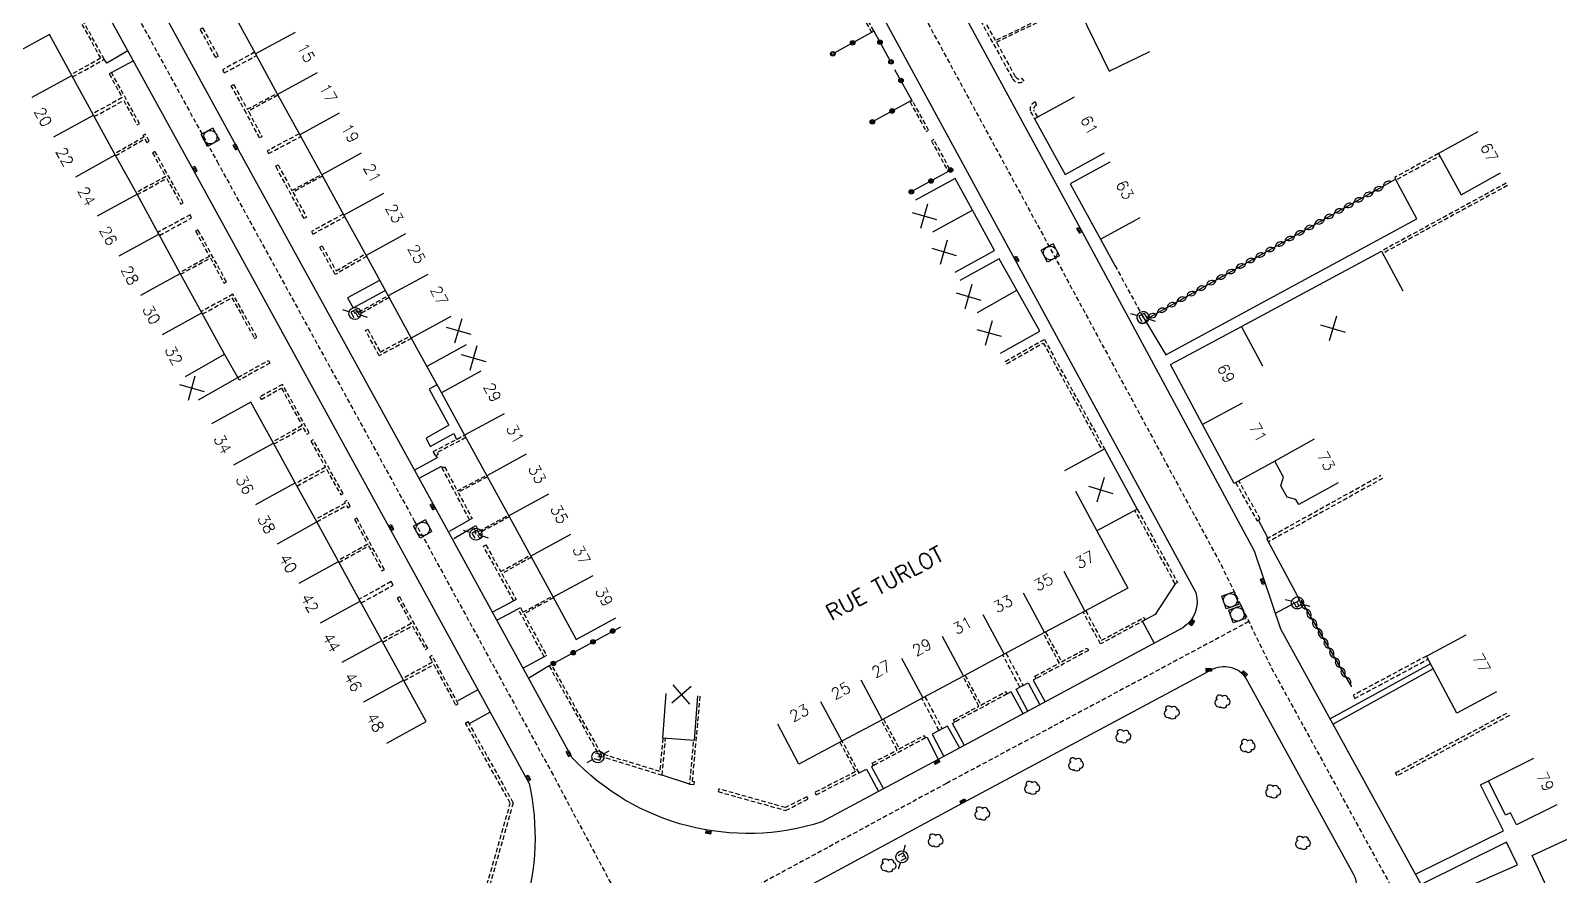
# Model space of a CAD drawing. Header units: millimetres. Extents: x 151000 to 152000, y 127000 to 128000.
# Drawn here: x 151141.9 to 151311.3, y 127438.8 to 127532.5 of the extents above; entities that cross this region are included whole.
import ezdxf
from ezdxf.enums import TextEntityAlignment as Align

# ---------------------------------------------------------------- set-up
doc = ezdxf.new("R2010")
doc.units = ezdxf.units.MM
doc.linetypes.add('DASHED', pattern=[0.75, 0.5, -0.25])
doc.layers.get('0').update_dxf_attribs({"linetype": 'CONTINUOUS'})
for name, color, linetype in [('W0001', 6, 'DASHED'), ('W0008', 7, 'CONTINUOUS'), ('W0100', 7, 'CONTINUOUS'), ('W0112', 1, 'DASHED'), ('W0300', 7, 'CONTINUOUS'), ('W0310', 3, 'CONTINUOUS'), ('W0322', 7, 'CONTINUOUS'), ('W0334', 7, 'CONTINUOUS'), ('W0400', 7, 'CONTINUOUS'), ('W0420', 7, 'CONTINUOUS'), ('W0471', 7, 'CONTINUOUS'), ('W0989', 7, 'CONTINUOUS'), ('W0991', 7, 'CONTINUOUS'), ('W1102', 7, 'CONTINUOUS')]:
    doc.layers.add(name, color=color, linetype=linetype)
doc.styles.get("Standard").update_dxf_attribs({"font": 'romans.shx', "width": 0.85})

# ---------------------------------------------------------------- blocks, each defined once
blk = doc.blocks.new('t991o')
at = {"color": 0, "linetype": 'Continuous'}
for p, q in [((-1, 1), (1, -1)), ((-1, -1), (1, 1))]:
    blk.add_line(p, q, dxfattribs=at)
blk = doc.blocks.new('T400')
for p, q in [((-0.15, 0.3), (0.15, 0.3)), ((-0.15, -0.25), (-0.15, 0.3)), ((-0.15, 0.15), (0.15, 0.15)), ((-0.15, 0), (0.15, 0)), ((0.15, 0.3), (0.15, -0.25)), ((-0.15, -0.15), (0.15, -0.15)), ((-0.15, -0.25), (-0.15, -0.3)), ((-0.15, -0.3), (0.15, -0.3)), ((0.15, -0.3), (0.15, -0.25))]:
    blk.add_line(p, q)
blk = doc.blocks.new('T471')
for p, q in [((-0.333334, 0.333334), (-0.333334, -0.333334)), ((-0.333334, 0.333334), (0.333334, 0.333334)), ((-0.333334, 0), (0, 0)), ((0.500001, 0.500001), (1.000002, 1.000002)), ((-0.500001, -0.500001), (-1.000002, -1.000002)), ((-0.333334, -0.333334), (0.333334, -0.333334))]:
    blk.add_line(p, q)
blk.add_ellipse((0, 0), major_axis=(0.471405, 0.471405), ratio=1, start_param=5.4977871438, end_param=11.780972451)
blk = doc.blocks.new('T300')
for p, q in [((-0.8, 0.51), (-0.86, 0.34)), ((-0.86, 0.34), (-0.86, 0.17)), ((-0.86, 0.17), (-0.74, 0.06)), ((-0.69, 0.63), (-0.8, 0.51)), ((-0.8, -0.06), (-0.74, 0.06)), ((-0.74, 0.06), (-0.69, 0.11)), ((-0.57, 0.69), (-0.69, 0.63)), ((-0.46, 0.69), (-0.57, 0.69)), ((-0.29, 0.63), (-0.46, 0.69)), ((-0.29, 0.63), (-0.17, 0.74)), ((-0.23, 0.57), (-0.29, 0.63)), ((-0.17, 0.74), (-0.06, 0.8)), ((-0.06, 0.8), (0.06, 0.8)), ((0.06, 0.8), (0.23, 0.74)), ((0.23, 0.74), (0.34, 0.63)), ((0.34, 0.63), (0.4, 0.51)), ((0.46, 0.46), (0.34, 0.46)), ((0.4, 0.51), (0.4, 0.46)), ((0.57, 0.4), (0.46, 0.46)), ((0.57, 0.4), (0.69, 0.29)), ((0.69, 0.29), (0.74, 0.17)), ((0.74, 0.06), (0.69, -0.17)), ((0.74, 0.17), (0.74, 0.06)), ((-0.8, -0.17), (-0.8, -0.06)), ((-0.8, -0.23), (-0.8, -0.17)), ((-0.74, -0.34), (-0.8, -0.23)), ((-0.69, -0.4), (-0.74, -0.34)), ((-0.51, -0.46), (-0.69, -0.4)), ((-0.4, -0.46), (-0.51, -0.46)), ((-0.4, -0.46), (-0.34, -0.46)), ((-0.34, -0.46), (-0.34, -0.4)), ((-0.34, -0.51), (-0.34, -0.46)), ((-0.29, -0.63), (-0.34, -0.51)), ((-0.17, -0.74), (-0.29, -0.63)), ((-0.06, -0.8), (-0.17, -0.74)), ((0.06, -0.8), (-0.06, -0.8)), ((0.17, -0.74), (0.06, -0.8)), ((0.23, -0.69), (0.17, -0.74)), ((0.29, -0.46), (0.23, -0.46)), ((0.29, -0.63), (0.23, -0.69)), ((0.46, -0.4), (0.29, -0.46)), ((0.34, -0.51), (0.29, -0.63)), ((0.34, -0.51), (0.34, -0.46)), ((0.57, -0.34), (0.46, -0.4)), ((0.63, -0.29), (0.57, -0.34)), ((0.69, -0.17), (0.63, -0.29))]:
    blk.add_line(p, q)
blk = doc.blocks.new('t310o')
at = {"color": 0, "linetype": 'Continuous'}
for centre, start, end in [((-0.5, 0.38), 216.8699, 323.1304), ((0.5, -0.37), 36.8699, 143.1303)]:
    blk.add_arc(centre, 0.625, start, end, dxfattribs=at)
blk = doc.blocks.new('t322o')
at = {"color": 0, "linetype": 'Continuous'}
for radius in [0.25, 0.15]:
    blk.add_circle((0, 0), radius, dxfattribs=at)
blk = doc.blocks.new('T420')
for p, q in [((0.75, 0.75), (-0.75, 0.75)), ((-0.75, 0.75), (-0.75, -0.75)), ((0.75, 0.75), (0.75, -0.75)), ((0.75, -0.75), (-0.75, -0.75))]:
    blk.add_line(p, q)
blk.add_ellipse((0, 0), major_axis=(-0.53, 0.53), ratio=1, start_param=3.926991, end_param=10.210176)

msp = doc.modelspace()

# ---------------------------------------------------------------- linework, layer by layer
at = {"layer": 'W0001', "flags": 128}
msp.add_lwpolyline([(151146.85, 127707.28), (151156.5, 127689.58), (151174.43, 127656.51), (151193.89, 127620.65), (151202.22, 127605.41), (151214.95, 127581.99), (151235.44, 127544.13), (151254.98, 127508.15), (151273.88, 127473.16), (151279.44, 127461.77), (151291.15, 127440.4), (151300.62, 127423.1), (151316.66, 127393.82), (151328.77, 127371.66), (151340.49, 127350.33), (151354.56, 127324.55), (151355.07, 127323.65), (151362.45, 127310.13), (151379.03, 127279.95), (151395.09, 127250.56), (151404.3, 127233.76), (151420.53, 127204.03), (151432.69, 127181.89), (151448.22, 127153.48), (151471.44, 127111.33, -0.312028), (151470.5, 127102.12), (151454.72, 127090.03, -0.012305), (151451.55, 127087.7), (151445.72, 127083.73), (151435.12, 127076.64), (151407.27, 127058.24), (151388.21, 127045.67), (151365.47, 127030.62, 0.413856), (151363.36, 127021.31), (151365.8, 127016.86, -0.470795), (151364.51, 127013.3), (151363.54, 127012.79, 0.568033), (151363.4, 127006.09), (151373.18, 127000)], format="xyb", dxfattribs=at)
at = {"layer": 'W0001'}
msp.add_lwpolyline([(151120.35, 127603.38, 0.092447), (151127.66, 127581.35), (151138.19, 127562.28), (151150.53, 127539.82), (151162.54, 127517.94), (151184.43, 127478.04), (151199.58, 127450.31), (151209.91, 127430.97), (151224.25, 127405.5), (151246.15, 127365.66), (151263.39, 127334.26), (151267.62, 127319.97), (151293.65, 127272.74)], format="xyb", dxfattribs=at)
msp.add_lwpolyline([(151276.92, 127466.94), (151243.39, 127449), (151217.14, 127434.83), (151191.06, 127420.9), (151162.59, 127405.54), (151142.15, 127394.55), (151119.7, 127382.38), (151079.6, 127360.64)], dxfattribs=at)
at = {"layer": 'W0008'}
for points in [[(151271.05, 127470.15, -0.335385), (151269.61, 127466.26), (151241.94, 127451.35), (151229.58, 127444.74, -0.289059), (151201.9, 127451.85), (151186.94, 127479.2), (151164.92, 127519.24), (151152.78, 127541.46), (151140.57, 127563.5), (151130.61, 127581.64, -0.263375), (151130.46, 127592.14, -0.116282), (151137.68, 127602.32, -0.184656), (151140.88, 127603.69), (151164.31, 127607.33), (151189.74, 127611.26, -0.303181), (151196.01, 127608.43), (151211.7, 127579.48), (151231.95, 127542.11), (151251.41, 127506.25)], [(151288.51, 127438.95), (151276.82, 127460.32, 0.404065), (151272.93, 127461.66), (151244.7, 127446.56), (151218.42, 127432.38, 0.4051), (151216.18, 127425.96), (151226.71, 127406.85, 0.393315), (151232.86, 127405.14), (151262.12, 127420.91), (151287.1, 127434.51, 0.432505)]]:
    msp.add_lwpolyline(points, format="xyb", close=True, dxfattribs=at)
for points in [[(151000, 127581.91), (151020.18, 127585.06), (151062.76, 127591.66), (151097.26, 127596.88, -0.262057), (151125.32, 127579.85), (151135.76, 127560.95), (151148.1, 127538.48), (151160.11, 127516.61), (151182, 127476.71), (151197.15, 127448.98)], [(151197.15, 127448.98, -0.257937), (151189.42, 127423.16), (151161.27, 127407.98), (151140.83, 127396.99), (151117.35, 127384.27), (151084.87, 127366.79, -0.152564), (151080.88, 127366.02, -0.220786), (151079.2, 127367.42), (151075.34, 127374.62), (151056.01, 127410.69), (151038.9, 127442.56), (151012.15, 127492.32), (151004.2, 127507.15), (151000, 127514.99)]]:
    msp.add_lwpolyline(points, format="xyb", dxfattribs=at)
msp.add_lwpolyline([(151319.29, 127395.26), (151303.26, 127424.55), (151297.46, 127435.17), (151280.48, 127466.12), (151277.56, 127474.76), (151258.5, 127510.05), (151238.96, 127546.04)], dxfattribs=at)
at = {"layer": 'W0100'}
for points in [[(151167.14, 127539.64), (151162.76, 127537.23), (151164.24, 127534.54), (151166.81, 127529.86), (151169.24, 127525.38), (151171.7, 127520.89), (151174.15, 127516.47), (151176.59, 127512.01), (151179.06, 127507.52), (151181.5, 127503.04), (151184.06, 127498.35), (151185.78, 127495.21), (151187.4, 127492.29), (151189.98, 127487.59), (151192.44, 127483.1), (151194.87, 127478.67), (151197.31, 127474.21), (151199.79, 127469.64), (151202.35, 127464.97), (151206.74, 127467.37)], [(151262.65, 127536.89), (151258.16, 127534.7), (151261.45, 127527.94), (151265.95, 127530.13)], [(151160.47, 127491.54), (151164.83, 127494), (151163.37, 127496.58), (151160.85, 127501.17), (151158.45, 127505.54), (151156.08, 127509.89), (151153.67, 127514.31), (151151.24, 127518.69), (151148.84, 127523.07), (151146.43, 127527.48), (151143.95, 127532.02), (151139.56, 127529.62)], [(151257.55, 127525.06), (151253.17, 127522.66), (151256.54, 127516.52), (151260.92, 127518.92)], [(151302.31, 127521.24), (151297.93, 127518.83), (151300.45, 127514.26), (151304.83, 127516.67)], [(151261.5, 127517.87), (151257.12, 127515.46), (151260.49, 127509.32), (151264.87, 127511.73)], [(151244.35, 127505.67), (151248.74, 127508.07), (151246.29, 127512.56), (151244.35, 127516.07), (151239.97, 127513.65)], [(151249.39, 127496.69), (151253.74, 127499.14), (151251.18, 127503.68), (151249.25, 127507.17), (151244.87, 127504.75)], [(151286.83, 127482.34), (151282.46, 127479.91), (151282.14, 127480.49), (151281.18, 127480.75), (151280.48, 127481.99), (151280.77, 127482.95), (151279.79, 127484.72), (151275.28, 127482.24), (151271.77, 127488.79), (151268.22, 127495.43), (151276.09, 127499.64), (151291.62, 127508.01), (151293.99, 127503.61)], [(151181.34, 127453.46), (151185.73, 127455.86), (151183.21, 127460.46), (151180.81, 127464.84), (151178.41, 127469.22), (151176, 127473.6), (151173.6, 127477.99), (151171.21, 127482.32), (151168.79, 127486.72), (151166.29, 127491.28), (151161.91, 127488.88)], [(151256.52, 127483.7), (151260.91, 127486.09), (151264.55, 127479.41), (151260.06, 127476.99), (151263.51, 127470.65), (151258.74, 127468.11), (151254.27, 127465.72), (151249.78, 127463.32), (151245.29, 127460.91), (151240.79, 127458.5), (151236.28, 127456.07), (151231.8, 127453.68), (151227.04, 127451.14), (151224.69, 127455.56)], [(151304.39, 127459.17), (151299.99, 127456.81), (151296.61, 127463.12), (151301.02, 127465.48)], [(151215.78, 127458.73), (151215.41, 127453.75), (151211.94, 127454.01), (151212.31, 127458.99)], [(151311.07, 127446.64), (151306.58, 127444.43), (151305.93, 127445.76), (151305.36, 127445.48), (151303.48, 127449.3), (151308.53, 127451.79)], [(151315.38, 127437.71), (151310.85, 127435.59), (151308.33, 127441), (151312.86, 127443.12)]]:
    msp.add_lwpolyline(points, dxfattribs=at)
at = {"layer": 'W0112'}
for points in [[(151262.19, 127537.84), (151248.85, 127531.34), (151247.52, 127533.75), (151247.17, 127533.56), (151250.71, 127527.15, 0.447367), (151252, 127526.86), (151251.77, 127527.18, -0.447367), (151251.06, 127527.34), (151248.95, 127531.17), (151262.28, 127537.67)], [(151253.52, 127522.85), (151253.08, 127523.62, -0.400546), (151253.38, 127524.17), (151253.26, 127524.55, 0.42096), (151252.71, 127523.46), (151253.17, 127522.66)]]:
    msp.add_lwpolyline(points, format="xyb", dxfattribs=at)
for points in [[(151235.33, 127532.44), (151233.31, 127536.09), (151233.04, 127535.95), (151235.07, 127532.29)], [(151162.39, 127529.48), (151160.67, 127532.61), (151160.93, 127532.75), (151162.66, 127529.63)], [(151239.36, 127524.54), (151241.16, 127521.28), (151241.42, 127521.43), (151239.63, 127524.68)], [(151243.76, 127517.09), (151241.99, 127520.39), (151241.73, 127520.25), (151243.5, 127516.95)], [(151164.83, 127494), (151168.24, 127495.9), (151168.4, 127495.6), (151164.98, 127493.69)], [(151190.34, 127455.85), (151195.36, 127446.85), (151192.35, 127436.25), (151189.36, 127426.27), (151183.76, 127423.26), (151183.62, 127423.52), (151189.11, 127426.48), (151192.06, 127436.34), (151195.04, 127446.81), (151190.08, 127455.7)], [(151227.91, 127447.53), (151225.54, 127446.33), (151218.16, 127448.39), (151218.08, 127448.1), (151225.57, 127446.01), (151228.05, 127447.27)]]:
    msp.add_lwpolyline(points, close=True, dxfattribs=at)
for points in [[(151146.52, 127527.32), (151150.03, 127529.27), (151147.46, 127533.94), (151147.2, 127533.8), (151149.63, 127529.39), (151146.37, 127527.58)], [(151166.7, 127530.06), (151163.15, 127528.11), (151163.34, 127527.76), (151166.9, 127529.69)], [(151148.92, 127522.92), (151152.19, 127524.71), (151153.68, 127521.99), (151153.94, 127522.14), (151150.84, 127527.8), (151150.58, 127527.66), (151152.02, 127525.02), (151148.75, 127523.23)], [(151169.28, 127525.29), (151166, 127523.54), (151166.04, 127523.46), (151167.51, 127520.69), (151167.25, 127520.55), (151165.77, 127523.32), (151164.1, 127526.33), (151164.36, 127526.48), (151165.89, 127523.73), (151169.18, 127525.48)], [(151151.29, 127518.59), (151154.53, 127520.46), (151154.76, 127520.05), (151155.02, 127520.2), (151154.58, 127520.98), (151154.32, 127520.83), (151154.42, 127520.65), (151151.18, 127518.79)], [(151171.64, 127521.01), (151168.08, 127519.11), (151168.25, 127518.82), (151171.8, 127520.71)], [(151153.69, 127514.27), (151156.95, 127516.07), (151158.51, 127513.23), (151158.78, 127513.38), (151155.65, 127519.05), (151155.38, 127518.91), (151156.84, 127516.28), (151153.58, 127514.48)], [(151174.22, 127516.33), (151170.94, 127514.55), (151172.45, 127511.77), (151172.19, 127511.63), (151169.03, 127517.42), (151169.3, 127517.57), (151170.84, 127514.73), (151174.12, 127516.51)], [(151305.45, 127515.54), (151291.62, 127508.01)], [(151305.59, 127515.28), (151291.76, 127507.75)], [(151156.15, 127509.75), (151159.72, 127511.69), (151159.57, 127512.04), (151155.97, 127510.09)], [(151176.53, 127512.11), (151172.99, 127510.17), (151173.14, 127509.88), (151176.69, 127511.83)], [(151158.5, 127505.45), (151161.79, 127507.25), (151163.31, 127504.46), (151163.58, 127504.61), (151160.42, 127510.37), (151160.15, 127510.23), (151161.69, 127507.43), (151158.4, 127505.63)], [(151179.11, 127507.43), (151175.64, 127505.41), (151173.92, 127508.45), (151174.18, 127508.6), (151175.75, 127505.83), (151178.96, 127507.69)], [(151262.08, 127506.4), (151265.05, 127500.95)], [(151160.92, 127501.04), (151164.18, 127502.83), (151166.69, 127498.33), (151166.95, 127498.48), (151164.3, 127503.23), (151160.78, 127501.3)], [(151181.6, 127502.85), (151178.35, 127501.02), (151178.45, 127500.84), (151178.19, 127500.69), (151177.88, 127501.24), (151178.14, 127501.38), (151178.22, 127501.24), (151181.48, 127503.07)], [(151184.07, 127498.33), (151180.51, 127496.41), (151178.99, 127499.21), (151179.25, 127499.35), (151180.63, 127496.82), (151183.93, 127498.6)], [(151249.9, 127495.78), (151254.25, 127498.23), (151260.91, 127486.09)], [(151250.05, 127495.52), (151254.13, 127497.82), (151260.65, 127485.95)], [(151168.84, 127486.64), (151172.09, 127488.43), (151172.49, 127487.72), (151172.75, 127487.86), (151169.8, 127493.23), (151167.28, 127491.84), (151167.42, 127491.58), (151169.68, 127492.82), (151171.97, 127488.67), (151168.71, 127486.87)], [(151171.4, 127481.97), (151174.69, 127483.79), (151176.24, 127481), (151176.5, 127481.15), (151173.2, 127487.08), (151172.94, 127486.94), (151174.54, 127484.05), (151171.25, 127482.24)], [(151190.11, 127487.34), (151186.92, 127485.67), (151187.04, 127485.46), (151186.78, 127485.31), (151186.5, 127485.79), (151189.96, 127487.6)], [(151192.5, 127482.99), (151189.26, 127481.27), (151190.8, 127478.37), (151190.53, 127478.23), (151187.5, 127483.95), (151187.76, 127484.09), (151189.17, 127481.44), (151192.41, 127483.16)], [(151275.46, 127482.34), (151277.83, 127478.12), (151278.18, 127478.31), (151275.81, 127482.53)], [(151291.74, 127482.81), (151279.08, 127475.78), (151278.9, 127476.13), (151291.55, 127483.16)], [(151173.59, 127478), (151176.89, 127479.82), (151177.03, 127479.57), (151177.29, 127479.72), (151176.94, 127480.37), (151176.67, 127480.23), (151176.75, 127480.08), (151173.45, 127478.26)], [(151176.05, 127473.51), (151179.34, 127475.33), (151180.82, 127472.56), (151181.08, 127472.71), (151178.04, 127478.39), (151177.78, 127478.25), (151179.24, 127475.52), (151175.95, 127473.7)], [(151194.93, 127478.57), (151191.65, 127476.78), (151191.93, 127476.26), (151191.67, 127476.12), (151190.95, 127477.44), (151191.21, 127477.58), (151191.55, 127476.95), (151194.84, 127478.74)], [(151264.55, 127479.41), (151269.01, 127471.28), (151268.75, 127471.14), (151264.29, 127479.27)], [(151197.38, 127474.08), (151194.1, 127472.26), (151195.69, 127469.41), (151195.42, 127469.26), (151192.07, 127475.3), (151192.34, 127475.44), (151193.98, 127472.48), (151197.26, 127474.3)], [(151178.51, 127469.02), (151182.06, 127470.97), (151181.84, 127471.37), (151178.29, 127469.42)], [(151180.9, 127464.67), (151184.19, 127466.48), (151185.64, 127463.84), (151185.9, 127463.98), (151182.78, 127469.68), (151182.52, 127469.53), (151184.06, 127466.72), (151180.77, 127464.92)], [(151199.83, 127469.58), (151196.55, 127467.8), (151199.07, 127463.17), (151198.81, 127463.03), (151195.91, 127468.35), (151196.17, 127468.5), (151196.45, 127467.98), (151199.73, 127469.76)], [(151258.82, 127468.16), (151260.6, 127464.87), (151265.27, 127467.39), (151265.42, 127467.13), (151260.48, 127464.47), (151258.55, 127468.01)], [(151254.38, 127465.78), (151256.16, 127462.49), (151259, 127464.01), (151259.14, 127463.75), (151253.33, 127460.62), (151253.19, 127460.89), (151255.92, 127462.35), (151254.14, 127465.65)], [(151183.25, 127460.38), (151186.55, 127462.18), (151189.01, 127457.68), (151189.28, 127457.83), (151186.35, 127463.17), (151186.09, 127463.03), (151186.41, 127462.44), (151183.11, 127460.63)], [(151249.99, 127463.43), (151251.91, 127459.86), (151251.54, 127459.69), (151249.64, 127463.24)], [(151296.61, 127463.12), (151288.5, 127458.77), (151288.65, 127458.42), (151296.79, 127462.78)], [(151211.95, 127454.01), (151211.62, 127450.33), (151205.13, 127452.3), (151199.61, 127462.18), (151199.35, 127462.04), (151204.93, 127452.05), (151211.89, 127449.93), (151212.25, 127453.98)], [(151245.44, 127461), (151247.22, 127457.69), (151249.99, 127459.18), (151250.13, 127458.92), (151244.31, 127455.79), (151244.17, 127456.05), (151247, 127457.57), (151245.22, 127460.88)], [(151215.33, 127453.6), (151214.9, 127448.92), (151215.44, 127448.89), (151215.46, 127449.19), (151215.23, 127449.2), (151216.11, 127458.71)], [(151241.01, 127458.62), (151242.93, 127455.04), (151242.58, 127454.86), (151240.66, 127458.43)], [(151305.81, 127456.53), (151293.36, 127449.86), (151293.18, 127450.19), (151305.64, 127456.86)], [(151236.41, 127456.14), (151238.16, 127452.84), (151240.94, 127454.31), (151241.08, 127454.05), (151235.31, 127450.98), (151235.17, 127451.25), (151237.93, 127452.71), (151236.18, 127456.02)], [(151231.58, 127453.56), (151233.31, 127450.31), (151228.81, 127448.01), (151228.95, 127447.74), (151233.71, 127450.18), (151231.85, 127453.7)]]:
    msp.add_lwpolyline(points, dxfattribs=at)
at = {"layer": 'W0112', "flags": 128}
msp.add_lwpolyline([(151297.93, 127518.83), (151293.09, 127516.17), (151293.23, 127515.9), (151298.08, 127518.57)], dxfattribs=at)
at = {"layer": 'W0310'}
for points in [[(151265.67, 127500.54), (151293.19, 127515.98)], [(151288.32, 127459.7), (151282.71, 127469.3)]]:
    msp.add_lwpolyline(points, dxfattribs=at)
at = {"layer": 'W0322'}
for points in [[(151235.35, 127532.39), (151230.94, 127529.96)], [(151237.24, 127529), (151235.33, 127532.44)], [(151235.1, 127522.31), (151239.57, 127524.74), (151237.69, 127528.11)], [(151243.87, 127517), (151239.35, 127514.5)], [(151199.62, 127462.18), (151207.28, 127466.38)]]:
    msp.add_lwpolyline(points, dxfattribs=at)
at = {"layer": 'W0334'}
for points in [[(151152.65, 127530.2), (151150.3, 127528.86), (151150.03, 127529.27)], [(151150.84, 127527.8), (151153.25, 127529.11)], [(151265.05, 127500.95), (151267.72, 127496.52), (151295.56, 127511.6), (151293.23, 127515.9)], [(151260.49, 127509.32), (151262.08, 127506.4)], [(151180.56, 127504.77), (151177.01, 127502.84), (151177.61, 127501.73), (151181.16, 127503.66)], [(151186.91, 127493.17), (151186.06, 127492.7), (151188.24, 127488.7), (151185.7, 127487.27), (151186.17, 127486.37), (151188.77, 127487.79), (151189.09, 127487.14)], [(151186.78, 127485.31), (151186.92, 127485.1), (151184.44, 127483.74)], [(151184.93, 127482.85), (151187.42, 127484.18), (151187.5, 127483.95)], [(151188.29, 127476.97), (151190.53, 127478.23)], [(151188.77, 127476.17), (151190.95, 127477.44)], [(151279.03, 127476.21), (151277.98, 127478.2)], [(151279.88, 127467.88), (151282.58, 127469.31), (151279.08, 127475.78)], [(151268.75, 127471.14), (151266.53, 127467.73), (151265.42, 127467.13)], [(151195.42, 127469.26), (151193.08, 127467.97)], [(151193.56, 127467.09), (151195.91, 127468.35)], [(151265.13, 127466.97), (151266.43, 127464.55)], [(151198.81, 127463.03), (151196.46, 127461.79)], [(151199.35, 127462.04), (151197.08, 127460.66)], [(151297.07, 127462.27), (151285.95, 127456.15)], [(151297.36, 127461.71), (151286.25, 127455.59)], [(151252.42, 127457), (151251.12, 127459.46), (151251.54, 127459.69)], [(151251.91, 127459.86), (151252.44, 127460.14), (151253.76, 127457.72)], [(151253.33, 127460.62), (151253.01, 127460.45), (151254.33, 127458.03)], [(151191.46, 127459.39), (151189.22, 127458.16)], [(151251.9, 127456.72), (151250.57, 127459.16), (151250.13, 127458.92)], [(151192.83, 127456.89), (151190.47, 127455.61)], [(151242.58, 127454.86), (151241.83, 127454.46), (151243.11, 127451.98)], [(151244.87, 127452.93), (151243.51, 127455.35), (151242.93, 127455.04)], [(151245.39, 127453.21), (151244.08, 127455.66), (151244.31, 127455.79)], [(151241.08, 127454.05), (151241.26, 127454.15), (151242.49, 127451.65)], [(151214.9, 127448.92), (151211.89, 127449.93)], [(151233.71, 127450.18), (151234.53, 127450.59), (151235.87, 127448.1)], [(151235.31, 127450.98), (151235.07, 127450.86), (151236.4, 127448.39)], [(151295.39, 127438.93), (151305.16, 127443.75), (151302.59, 127448.85), (151303.48, 127449.3)], [(151297.13, 127435.76), (151306.71, 127439.98), (151305.5, 127442.49), (151296.01, 127437.81)]]:
    msp.add_lwpolyline(points, dxfattribs=at)
at = {"layer": 'W1102'}
for p, q in [((151171.19, 127532.26), (151166.81, 127529.86)), ((151142.04, 127525.08), (151146.43, 127527.48)), ((151173.63, 127527.76), (151169.24, 127525.38)), ((151144.45, 127520.66), (151148.84, 127523.07)), ((151176.08, 127523.3), (151171.7, 127520.89)), ((151146.87, 127516.26), (151151.24, 127518.69)), ((151178.52, 127518.88), (151174.15, 127516.47)), ((151149.28, 127511.92), (151153.67, 127514.31)), ((151180.97, 127514.41), (151176.59, 127512.01)), ((151241.9, 127510.16), (151246.29, 127512.56)), ((151151.69, 127507.5), (151156.08, 127509.89)), ((151183.44, 127509.93), (151179.06, 127507.52)), ((151154.07, 127503.13), (151158.45, 127505.54)), ((151185.89, 127505.43), (151181.5, 127503.04)), ((151246.83, 127501.22), (151251.18, 127503.68)), ((151156.47, 127498.77), (151160.85, 127501.17)), ((151188.45, 127500.75), (151184.06, 127498.35)), ((151278.46, 127495.24), (151276.09, 127499.64)), ((151190.16, 127497.61), (151185.78, 127495.21)), ((151159.02, 127494.12), (151163.37, 127496.58)), ((151191.77, 127494.72), (151187.4, 127492.29)), ((151276.18, 127491.14), (151271.77, 127488.79)), ((151194.36, 127489.99), (151189.98, 127487.59)), ((151284.16, 127487.15), (151279.79, 127484.72)), ((151164.41, 127484.31), (151168.79, 127486.72)), ((151196.82, 127485.5), (151192.44, 127483.1)), ((151166.83, 127479.91), (151171.21, 127482.32)), ((151199.26, 127481.08), (151194.87, 127478.67)), ((151257.69, 127481.4), (151260.06, 127476.99)), ((151169.22, 127475.58), (151173.6, 127477.99)), ((151201.7, 127476.61), (151197.31, 127474.21)), ((151171.62, 127471.2), (151176, 127473.6)), ((151204.19, 127472.03), (151199.79, 127469.64)), ((151256.39, 127472.53), (151258.74, 127468.11)), ((151251.91, 127470.13), (151254.27, 127465.72)), ((151174.02, 127466.81), (151178.41, 127469.22)), ((151247.42, 127467.72), (151249.78, 127463.32)), ((151176.42, 127462.44), (151180.81, 127464.84)), ((151242.93, 127465.32), (151245.29, 127460.91)), ((151238.42, 127462.9), (151240.79, 127458.5)), ((151178.82, 127458.06), (151183.21, 127460.46)), ((151233.92, 127460.48), (151236.28, 127456.07)), ((151229.44, 127458.08), (151231.8, 127453.68))]:
    msp.add_line(p, q, dxfattribs=at)

# ---------------------------------------------------------------- block references
at = {"layer": 'W0300', "rotation": 208.355224408245}
for p in [(151268.27, 127456.89), (151273.89, 127458.09), (151262.9, 127454.24), (151276.68, 127453.17), (151257.65, 127451.13), (151252.79, 127448.54), (151279.51, 127448.13), (151247.27, 127445.68), (151242.09, 127442.69), (151282.81, 127442.43), (151236.86, 127439.92)]:
    msp.add_blockref('T300', p, dxfattribs=at)
at = {"layer": 'W0310'}
for p, rotation in [((151291.83, 127515.22), 29.2962519380058), ((151288.56, 127513.38), 29.2962519380058), ((151289.65, 127514), 29.2962519380058), ((151290.74, 127514.61), 29.2962519380058), ((151285.29, 127511.55), 29.2962519380058), ((151286.38, 127512.16), 29.2962519380058), ((151287.47, 127512.77), 29.2962519380058), ((151283.11, 127510.33), 29.2962519380058), ((151284.2, 127510.94), 29.2962519380058), ((151279.84, 127508.49), 29.2962519380058), ((151280.93, 127509.1), 29.2962519380058), ((151282.02, 127509.72), 29.2962519380058), ((151276.57, 127506.66), 29.2962519380058), ((151277.66, 127507.27), 29.2962519380058), ((151278.75, 127507.88), 29.2962519380058), ((151273.3, 127504.82), 29.2962519380058), ((151274.39, 127505.43), 29.2962519380058), ((151275.48, 127506.05), 29.2962519380058), ((151271.12, 127503.6), 29.2962519380058), ((151272.21, 127504.21), 29.2962519380058), ((151267.85, 127501.76), 29.2962519380058), ((151268.94, 127502.38), 29.2962519380058), ((151270.03, 127502.99), 29.2962519380058), ((151265.67, 127500.54), 29.2962519380058), ((151266.76, 127501.15), 29.2962519380058), ((151283.28, 127468.33), 120.2983721019), ((151283.91, 127467.25), 120.2983721019), ((151284.54, 127466.17), 120.2983721019), ((151285.17, 127465.09), 120.2983721019), ((151285.8, 127464.01), 120.2983721019), ((151286.43, 127462.93), 120.2983721019), ((151287.06, 127461.86), 120.2983721019), ((151287.69, 127460.78), 120.2983721019)]:
    msp.add_blockref('t310o', p, dxfattribs=dict(at, rotation=rotation))
at = {"layer": 'W0322'}
for p, rotation in [((151232.99, 127531.09), 208.8474721302), ((151236.03, 127531.18), 119.140509845938), ((151230.8, 127529.88), 208.8474721302), ((151237.24, 127529), 119.140509845938), ((151238.35, 127526.92), 119.225677929715), ((151235.18, 127522.35), 208.553994845839), ((151237.38, 127523.55), 208.553994845839), ((151243.87, 127517), 209.045645004535), ((151241.69, 127515.79), 209.045645004535), ((151239.5, 127514.58), 209.045645004535), ((151204.21, 127464.7), 28.7798063044258), ((151206.4, 127465.9), 28.7798063044258), ((151202.02, 127463.49), 28.7798063044258), ((151199.82, 127462.29), 28.7798063044258)]:
    msp.add_blockref('t322o', p, dxfattribs=dict(at, rotation=rotation))
at = {"layer": 'W0400'}
for p, rotation in [((151164.6, 127519.56), 28.64722484686503), ((151160.04, 127517.08), 28.64722484686503), ((151258.14, 127510.34), 28.49430709382703), ((151251.16, 127507.13), 28.49430709382703), ((151186.42, 127479.68), 28.80107592930695), ((151181.84, 127477.36), 28.80107592930695), ((151278.46, 127471.41), 18.64747075911299), ((151270.61, 127466.85), 323.187849679268), ((151272.46, 127461.59), 270.711185694183), ((151276.43, 127461.18), 226.707333838262), ((151201.5, 127452.31), 28.68653081965903), ((151242.32, 127451.4), 298.320005205447), ((151197.02, 127449.6), 28.68653081965903), ((151245.21, 127447.02), 298.320005205447), ((151216.99, 127443.57), 258.4705036110489)]:
    msp.add_blockref('T400', p, dxfattribs=dict(at, rotation=rotation))
at = {"layer": 'W0420'}
for p, rotation in [((151161.78, 127520.63), 298.7621163589101), ((151254.91, 127507.8), 298.491385832501), ((151185.33, 127477.21), 298.755471920595), ((151274.87, 127469.3), 288.647470759113), ((151275.65, 127467.75), 288.647470759113)]:
    msp.add_blockref('T420', p, dxfattribs=dict(at, rotation=rotation))
at = {"layer": 'W0471'}
for p, rotation in [((151177.82, 127501.1), 298.820917513617), ((151265.19, 127500.66), 298.606117336952), ((151191.23, 127476.63), 298.755471920595), ((151282.31, 127469.01), 120.2983721019), ((151204.76, 127451.96), 163.075958168873), ((151238.46, 127440.86), 208.355224408245)]:
    msp.add_blockref('T471', p, dxfattribs=dict(at, rotation=rotation))
at = {"layer": 'W0991'}
for p, rotation in [((151240.94, 127511.91), 28.87704467610551), ((151243.12, 127507.92), 28.6198833397298), ((151245.85, 127502.98), 29.00089982548945), ((151189.3, 127499.19), 28.6802759795859), ((151248.11, 127498.95), 29.44552147712862), ((151286.23, 127499.43), 298.3246477091977), ((151190.97, 127496.17), 29.03812100610536), ((151159.74, 127492.84), 29.41122935168935), ((151260.49, 127481.55), 298.3003757152188), ((151214.04, 127458.86), 85.73987825186339)]:
    msp.add_blockref('t991o', p, dxfattribs=dict(at, rotation=rotation))

# ---------------------------------------------------------------- texts
at = {"layer": 'W0989'}
msp.add_text('RUE TURLOT', height=1.75, rotation=28.4648, dxfattribs=at).set_placement((151236.56, 127471.2), align=Align.MIDDLE)
at = {"layer": 'W0991'}
for s, rotation, p in [('15', 298.4721, (151172.41, 127530.01)), ('17', 298.8177, (151174.86, 127525.53)), ('20', 298.6137, (151143.25, 127522.87)), ('61', 298.7634, (151259.24, 127521.99)), ('19', 298.8875, (151177.3, 127521.09)), ('22', 298.7675, (151145.66, 127518.46)), ('67', 298.8181, (151303.57, 127518.95)), ('21', 298.7342, (151179.75, 127516.65)), ('63', 298.7634, (151263.18, 127514.8)), ('24', 299.0643, (151148.08, 127514.09)), ('23', 298.8359, (151182.21, 127512.17)), ('26', 298.5484, (151150.48, 127509.71)), ('25', 298.5345, (151184.67, 127507.68)), ('28', 298.5692, (151152.88, 127505.32)), ('27', 298.6839, (151187.17, 127503.09)), ('30', 298.8156, (151155.27, 127500.95)), ('32', 298.7771, (151157.74, 127496.44)), ('69', 298.1654, (151274.4, 127494.46)), ('29', 298.689, (151193.07, 127492.35)), ('31', 298.7868, (151195.59, 127487.74)), ('71', 298.7821, (151277.95, 127487.91)), ('34', 298.7114, (151163.16, 127486.6)), ('73', 299.0541, (151285.5, 127484.74)), ('33', 298.7744, (151198.04, 127483.29)), ('36', 298.8105, (151165.62, 127482.11)), ('38', 298.859, (151168.02, 127477.75)), ('35', 298.6695, (151200.48, 127478.84)), ('37', 298.5203, (151202.94, 127474.32)), ('40', 298.6878, (151170.42, 127473.39)), ('37', 28.5434, (151258.74, 127473.81)), ('35', 28.1609, (151254.15, 127471.33)), ('39', 298.6983, (151205.46, 127469.7)), ('33', 28.1918, (151249.66, 127468.92)), ('42', 298.7568, (151172.82, 127469)), ('31', 28.14, (151245.17, 127466.52)), ('44', 298.764, (151175.22, 127464.63)), ('29', 28.2227, (151240.68, 127464.11)), ('77', 298.1646, (151302.71, 127462.33)), ('27', 28.2751, (151236.17, 127461.69)), ('46', 298.7275, (151177.62, 127460.25)), ('25', 28.1469, (151231.68, 127459.28)), ('48', 298.7011, (151180.08, 127455.76)), ('23', 27.9964, (151227.07, 127456.82)), ('79', 296.1898, (151309.8, 127449.21))]:
    msp.add_text(s, height=1.25, rotation=rotation, dxfattribs=at).set_placement(p, align=Align.MIDDLE)

doc.saveas('drawing.dxf')
